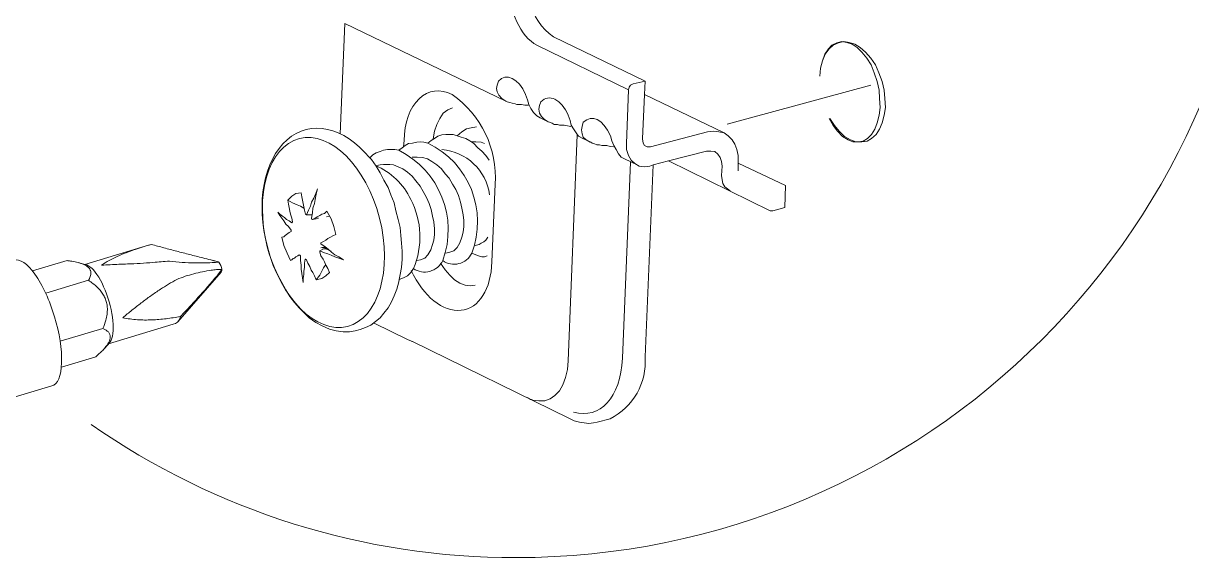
# Model space of a CAD drawing. Header units: metres. Extents: x -11.5 to 7.4, y -3.8 to 5.9.
# Drawn here: x 4.5058 to 4.6482, y -0.1112 to -0.046 of the extents above; entities that cross this region are included whole.
import ezdxf

# ---------------------------------------------------------------- set-up
doc = ezdxf.new("R2010")
doc.units = ezdxf.units.M
doc.header["$MEASUREMENT"] = 0
doc.layers.add('PDF10_Geometry_Num_Penna__7_Num_Penna__7', color=7, linetype='Continuous', lineweight=18)

msp = doc.modelspace()

# ---------------------------------------------------------------- linework, layer by layer
at = {"layer": 'PDF10_Geometry_Num_Penna__7_Num_Penna__7', "color": 7, "linetype": 'Continuous', "lineweight": 18, "flags": 128}
for points in [[(4.514042296821867, -0.09491539401880544, 0.1539723027836977), (4.56582137863629, -0.1111550182596925, 0.9999930481327568), (4.565820067883756, 0.0701062801058372, 0.1524706996163302), (4.514504215175339, 0.05417366858996697)], [(4.568617213181067, -0.0383699536197879, 0.4153493611589687), (4.570387859252509, -0.04766864034659779), (4.581553752642737, -0.05310846606250941), (4.580103501003705, -0.05342062950298221), (4.579792688920115, -0.05358402083546032), (4.579628069081377, -0.05382849358104824), (4.579531017086898, -0.05414913371471197), (4.568372494734225, -0.04871053650505797)], [(4.562866943933447, -0.07511531293739449), (4.563283407555328, -0.0656582717537697, 0.2629315052868703), (4.55803215755021, -0.05472137193026505)], [(4.558655993028651, -0.05974276841427884), (4.558179332600067, -0.0595953476631701), (4.557680559058815, -0.0595953476631701), (4.55727269498075, -0.0595953476631701), (4.556787435008349, -0.05964571641979965), (4.556313231592283, -0.05981033625853804), (4.555902910501695, -0.06006340854794168), (4.555502417461181, -0.06032385187489986), (4.555083988229288, -0.06063540106224163, -0.391127228983064), (4.560426761950719, -0.0740715740195439), (4.560940277567079, -0.0742349653520229), (4.561253546663186, -0.07438484311565041), (4.561661410741255, -0.07448066660387109), (4.561982050874915, -0.07448066660387109), (4.562294091464761, -0.07438484311565041)], [(4.555084479631791, -0.06063601531537266), (4.554609047709464, -0.06053896332089259), (4.55413238728088, -0.06047262398289366), (4.553724523202813, -0.06053896332089259), (4.553217150117746, -0.06063601531537266), (4.552741718195419, -0.06070358315963009), (4.552332625611092, -0.06094805590521979), (4.55195301717699, -0.06120112819462253), (4.551536553555108, -0.06151439729072905, -0.38324994240332), (4.556892349442887, -0.0749642066675067, 0.4598852396289985), (4.560426761950714, -0.07407108261703854)], [(4.535511795058962, -0.07326149699220075), (4.53575749631081, -0.07413865046129864), (4.536076907938211, -0.07502563198046985), (4.536390177034317, -0.07584258864286397), (4.536798041112387, -0.0767283416557758), (4.53727593004723, -0.07762146570624306), (4.537788217157333, -0.07853424585685698), (4.538256278042104, -0.0793254038878084), (4.538831218971426, -0.0800539080995355), (4.53939510334442, -0.08071607297326633), (4.540033926599222, -0.08135612473433085), (4.540601496490989, -0.08192123761357983), (4.541425824190942, -0.0824863504928306), (4.542214525209372, -0.0828954430771578), (4.543091678678469, -0.0833045356614841), (4.543917234884677, -0.08353549483822142), (4.544744019597147, -0.08362517579514517), (4.545540091653132, -0.08362517579514517), (4.546202256526863, -0.08353549483822142), (4.546827566212817, -0.08337087499948304), (4.547489731086545, -0.08312640225389423), (4.54812855434135, -0.08280576212023316), (4.548693667220602, -0.08239666953590508), (4.549268608149925, -0.08192123761357983), (4.549735440528435, -0.08135612473433085), (4.550247727638537, -0.08071607297326633), (4.550658048729126, -0.07998634025527807), (4.550970089318971, -0.07925783604354919), (4.551290729452633, -0.07843105133108086), (4.551536430704479, -0.07755389786198386), (4.551603998548741, -0.07724062876587823), (4.552116285658842, -0.07704775328317837), (4.552594174593688, -0.0768327646878113), (4.552994667634199, -0.07641507255966928), (4.553321450299153, -0.07593964063734404, 0.2255246305875704), (4.55299405338107, -0.06749476576070546, 0.1860675842003718), (4.548693544369975, -0.06338049829851222)], [(4.553217764370876, -0.08482911192919929), (4.572255925870307, -0.0941586341631151), (4.572918090744038, -0.09447927429677705), (4.573556913998843, -0.09463406608544123), (4.574124483890612, -0.09472374704236586), (4.574695739301157, -0.09479131488662329), (4.57526085218041, -0.09472374704236586), (4.575737512608994, -0.09463406608544123), (4.577283464885619, -0.09422632485799998, 0.3066720628867382), (4.581553752642737, -0.08669680999512153), (4.582536557650128, -0.06329253725035233)], [(4.519422294282956, -0.07359663349972223, 0.01011947686236037), (4.518298211055754, -0.07400326907152976, 0.01558175544478403), (4.517223268078917, -0.07444184580608049, 0.0217595496109379), (4.516223263983896, -0.0749443048661087, 0.01128775166920602), (4.515304587003236, -0.07551285756288362, -0.002308066163712429), (4.5163635593987, -0.07546126029999556, 0.002020189938991401), (4.517431131337981, -0.075408434530849, 0.002572324400894885), (4.518488875227188, -0.07536420830551549, 0.001759720247928972), (4.520034336101311, -0.07529786896751656, 0.005276916334888932), (4.521572425937874, -0.07518853191044439, 0.004329807324695067), (4.52358594769677, -0.07500794149033574, 0.007459899627841222), (4.525142956529731, -0.07517194707594488, 0.01103477267209275), (4.526656476241113, -0.07523582940142592, 0.01198487889500377), (4.527887439512872, -0.07523091537638749)], [(4.520381757671421, -0.07328459290987599, 0.003390941001995786), (4.521376847741406, -0.0729823803701013, 0.0001524113741968248), (4.522910514955466, -0.07340056390075489, 0.001311260959171735), (4.524468260892156, -0.07381088499133348, 0.004243792667963207), (4.526046891435277, -0.07421383504436285, 0.001621745669484462), (4.527655006128622, -0.07462047061617305, -0.003326622320117108), (4.528627983085938, -0.07486985738679763, -0.02080767174936736), (4.529121842602153, -0.07500253606279639)], [(4.513835170666569, -0.07593558656668353, 0.06306060734703688), (4.513616496552416, -0.07571199842750254, 0.02818898361923376), (4.513327797581493, -0.07551789443854773, 0.02907931778628829), (4.512956788691206, -0.07535941713110628, 0.03077079735602045), (4.512271282198551, -0.07515671359833043, 0.01430886647882961), (4.511516979355378, -0.07500806434096319)], [(4.51399119096148, -0.0766333781219366, 0.08429047841129678), (4.514002247517823, -0.07640487595771717, 0.07095271791225313), (4.513960478305002, -0.07617637379349951)], [(4.529651574501139, -0.0760353412749426, 0.03266980632976539), (4.529330934367476, -0.07606113990638264, 0.003888364186336515), (4.528682283062597, -0.07613485028193612, 0.0085603199750055), (4.527601197554468, -0.0763228117396002, 0.008217943651833043), (4.526538539640223, -0.07657219851022745, 0.01162566407311129), (4.525502908863688, -0.0768707255312231, 0.00795383399678478), (4.524487916992305, -0.07724492853778653, 0.006994453823364537), (4.52347439932843, -0.07783092602344244, 0.002758800201376042), (4.522485451789743, -0.07845009317809915, 0.006182307179177574), (4.521301171755837, -0.07925722179041994, 0.00871721631760573), (4.520141461847114, -0.08011349065310824, 0.006820642981955475), (4.519005093557279, -0.08100292918483198, -7.357624843916255e-05), (4.517891698334568, -0.08192664304112007, 0.01426673468002024), (4.518783593878776, -0.08207283528597031)], [(4.524924528116838, -0.08177615102436331, 0.003836907765165654), (4.526157948401108, -0.08046533484576202, 0.0005515703787410035), (4.52740488225424, -0.07908940783540697, 0.003648231998886558), (4.528444198549558, -0.07790635630776155, 0.01223441761942982), (4.529472458288542, -0.07667785004852057)], [(4.515956555275014, -0.08021385961449035, 0.03301862693231902), (4.515793163942529, -0.0796684028353889, 0.04207664298654489), (4.515552376715727, -0.07916471526909863, 0.03734719394800722), (4.515231736582065, -0.07870156840936549)], [(4.515823876599015, -0.08222123884208621, 0.03015926929270158), (4.515973754362646, -0.08150379118669093, 0.0386025856356618), (4.516017980587975, -0.08078020099999872)], [(4.519675489422985, -0.08216128773663556, 0.009025342352062109), (4.520551414385825, -0.08219691441815158, 0.01570732579195886), (4.521433481879956, -0.0821772583180076, 0.02218402211377781), (4.523181646286856, -0.0820372086044534, 0.0125606590515577), (4.524924896668715, -0.08177553677123406, -0.2502668026038092), (4.524330545340494, -0.08262468029762093), (4.524041846369574, -0.0827106757357674), (4.516162207222813, -0.08508169281609934)]]:
    msp.add_lwpolyline(points, format="xyb", dxfattribs=at)
for points in [[(4.544395000968896, -0.05949804996743957), (4.544960113848145, -0.04604713493502643)], [(4.544959990997521, -0.04604738063627867), (4.5645694079075, -0.05554741953897668), (4.564093975985173, -0.05519852376135237), (4.563745080207548, -0.05478820267076667), (4.563528863105924, -0.0544098227429215), (4.563431811111444, -0.05399213061477948), (4.563528863105924, -0.05358303803045228), (4.563683654894588, -0.05310883461438731)], [(4.603984679878312, -0.05765013085229054), (4.604501881013448, -0.05847937257727853), (4.605027681692404, -0.05919313471389565), (4.605621050215618, -0.05983195796870078), (4.606291814633163, -0.06023490802173193), (4.606886411662634, -0.06049289433617133), (4.607549805042623, -0.06049289433617133), (4.608145630578354, -0.06039461383543188), (4.608655460675941, -0.06007520220802931), (4.609172661811078, -0.05960468431074073), (4.609551041738923, -0.05894989047456622), (4.609844654734884, -0.05815873244361658), (4.610074385405362, -0.05723858125544545), (4.610220577650209, -0.05629508844835041), (4.610145638768397, -0.05521523144647844), (4.610074385405362, -0.05417345813864305), (4.609844654734884, -0.05313905586836398), (4.60947364584459, -0.05208991152297404), (4.609095265916748, -0.05111693456565636), (4.608578064781607, -0.05029014985318803), (4.607983467752135, -0.04957270219779275), (4.607390099228923, -0.04900267529350444), (4.606786902655635, -0.04859235420291963), (4.606129651806944, -0.04837245158251591), (4.605537511789988, -0.04827294257551706), (4.604935543722963, -0.04843141988295852), (4.604339718187232, -0.04868326366610276), (4.603907283983979, -0.04916238110720705), (4.603452736668061, -0.04981717494337978), (4.603173865747213, -0.0506083329743312), (4.60293553553292, -0.05152602714998267), (4.602859368144847, -0.05247074846333799), (4.602941678064214, -0.05152602714998267), (4.603200892884917, -0.0506083329743312), (4.603504333930948, -0.04981717494337978), (4.603998193447161, -0.04916238110720705), (4.604469939850711, -0.04868326366610276), (4.605117362649327, -0.04843141988295852), (4.605770927979245, -0.04827294257551706), (4.606417122271603, -0.04837245158251591), (4.607132112914483, -0.04859235420291963), (4.607786906750658, -0.04900267529350444), (4.608431872536757, -0.04957270219779275), (4.609078066829117, -0.05029014985318803), (4.609641951202109, -0.05111693456565636), (4.610051043786434, -0.05208991152297404), (4.610455222345726, -0.05313905586836398), (4.610705837622607, -0.05417345813864305), (4.61078200501068, -0.05521523144647844), (4.610865543436311, -0.05629508844835041), (4.610705837622607, -0.05723858125544545), (4.610455222345726, -0.05815873244361658), (4.610137039224581, -0.05894989047456622), (4.609724261121476, -0.05960468431074073), (4.609162833761005, -0.06007520220802931), (4.608607548931829, -0.06039461383543188), (4.607960126133209, -0.06049289433617133), (4.607238992959036, -0.06049289433617133), (4.606591570160417, -0.06023490802173193), (4.605861837442427, -0.05983195796870078), (4.605216871656326, -0.05919313471389565), (4.604645616245781, -0.05847937257727853), (4.604082960379049, -0.05765013085229054)], [(4.591202563653431, -0.05940198077796666), (4.581494907192919, -0.05472137193026416), (4.581553875493363, -0.05310834321188285)], [(4.609092931754855, -0.05358107242043886), (4.591578118016878, -0.0583169640498058)], [(4.568780358812296, -0.05756290690788557), (4.568372494734225, -0.05731843416229676), (4.567954802606083, -0.05690074203415474), (4.567642762016238, -0.0564253101118295), (4.56738231868928, -0.05592653657057856), (4.567232440925652, -0.05535405265377236), (4.567002710255174, -0.05472137193026416)], [(4.579307797499595, -0.06070321460775308), (4.579531385638777, -0.05414913371471197)], [(4.581242940559148, -0.06012372820527023), (4.581494784342292, -0.05472198618339519)], [(4.5580908801494, -0.05632899522110524), (4.557517167726335, -0.05658943854806431), (4.556952054847088, -0.05699730262613034), (4.55654296226276, -0.0576312118558997), (4.556164582334914, -0.05835848756136919), (4.555902910501695, -0.05917790123628119), (4.555746890206773, -0.0601238510558959)], [(4.566504550967053, -0.05592653657057856), (4.566192510377206, -0.05592653657057856), (4.565932067050248, -0.05592653657057856), (4.565715849948623, -0.05586019723257962), (4.565366954170997, -0.05576314523809955), (4.565053685074892, -0.05569680590010062), (4.56473427344749, -0.05559975390561966), (4.564569653608753, -0.05554692813647311)], [(4.567329861472009, -0.05601646322875453), (4.56691462635639, -0.05601646322875453), (4.566504305265802, -0.05592678227183079)], [(4.568870285470471, -0.05560024530812413), (4.568686009531586, -0.05607567723045026), (4.568617213181067, -0.05649336935859228), (4.568686009531586, -0.05699705692487989), (4.568937853314729, -0.05737789386524383), (4.569251122410835, -0.05772678964286726), (4.569763409520936, -0.05804005873897466)], [(4.569762918118434, -0.05804042729085168), (4.568780113111044, -0.05756253835600766)], [(4.57169081299106, -0.05845738231523701), (4.571377543894952, -0.05845738231523701), (4.571115872061734, -0.05845738231523701), (4.570899654960108, -0.05835910181449844), (4.570485648350743, -0.05835910181449844), (4.570239947098896, -0.05819693898827882), (4.56991316443394, -0.05810602952509569), (4.569763286670312, -0.05804091869335526)], [(4.573973869023229, -0.06006377709981869), (4.573461581913127, -0.05981070481041595), (4.573148312817022, -0.05940161222608875), (4.572827672683358, -0.05891758075994868), (4.572566000850141, -0.05845689091273432), (4.572418580099031, -0.05787703595837179), (4.572188849428553, -0.05721487108464185)], [(4.574026694792376, -0.05810639807697271), (4.573876817028749, -0.05860517161822365), (4.573810477690753, -0.05902286374636567), (4.573876817028749, -0.05949829566869091), (4.574026694792376, -0.05990738825301811), (4.574375590570002, -0.06022679988041979), (4.574852250998585, -0.06053884047026603)], [(4.562546672351662, -0.06271747347040169), (4.562146179311149, -0.0621535890974112), (4.561660919338749, -0.06161058933082764), (4.561156003266202, -0.06120149674649955), (4.560685485368914, -0.06070272320524861), (4.560211281952848, -0.0603759405402915), (4.559698994842746, -0.06006389995044437), (4.559131424950978, -0.0599078796555208), (4.558655993028651, -0.0597432598167833)], [(4.560999000166273, -0.05867212520935272), (4.560360176911468, -0.05877040571009218), (4.559793835525957, -0.05891782646120092), (4.559221351609153, -0.05924583763241742), (4.558656238729903, -0.05974338266740897)], [(4.567895097201887, -0.0919808611173627), (4.56861745888232, -0.09204597194910225), (4.569345963094047, -0.09204597194910225), (4.569978643817556, -0.09178552862214318), (4.570551127734362, -0.09140592018803773), (4.571116240613614, -0.09084080730878785), (4.571526561704198, -0.09011107459079959), (4.5718459733316, -0.08918846639011146), (4.572106416658562, -0.08824374507675614), (4.572188726577929, -0.087172487618699), (4.573296839223762, -0.05964657637418114)], [(4.572507892504079, -0.05860492591697142), (4.572106170957309, -0.0585238445038625), (4.571690935841684, -0.05845750516586357)], [(4.577345135899833, -0.05974276841427884), (4.577507298726054, -0.06037544913778792), (4.577760371015458, -0.06094793305459323), (4.578022042848675, -0.06142459348317875), (4.578332854932263, -0.06193073806198512), (4.578646124028369, -0.06233983064631143), (4.579062587650251, -0.06257078982304787)], [(4.591202932205308, -0.05940148937546308), (4.590564108950502, -0.05924546908053951), (4.589901944076772, -0.05917790123628119), (4.589173439865041, -0.05924546908053951), (4.582216408918971, -0.06110419905076903)], [(4.592907730341254, -0.06297189711669127), (4.592907730341254, -0.06215371194803598), (4.592757852577627, -0.061425207736308), (4.592498637756927, -0.06078515597524436), (4.592185368660818, -0.06022618562729054), (4.591673081550717, -0.05974338266740897), (4.591202563653431, -0.05940185792734187)], [(4.552116285658842, -0.06110444475202037), (4.552176482465546, -0.06032311477114405)], [(4.561981559472411, -0.06070321460775308), (4.561563867344271, -0.06053982327527496), (4.560939786164576, -0.06047225543101575), (4.560361159716475, -0.06047225543101575)], [(4.574948074486807, -0.06053945472339706), (4.573973869023229, -0.06006402280107004)], [(4.5768819890401, -0.06094793305459323), (4.576553977868883, -0.06094793305459323), (4.57630213408574, -0.06094793305459323), (4.575988864989634, -0.06085210956637344), (4.575679281412306, -0.06085210956637344), (4.575326700115903, -0.06070346030900442), (4.575096969445426, -0.0606358924647461), (4.574948320188058, -0.06053884047026603)], [(4.577694277378709, -0.06110444475202037), (4.577283956288124, -0.06104547645157687), (4.576882234741353, -0.06094842445709769)], [(4.582121199683879, -0.0634469604871386), (4.581494661491666, -0.06354524098787717), (4.580832496617937, -0.0634469604871386), (4.580290725357614, -0.06313614840354997), (4.579873033229472, -0.06271722776914945), (4.579531508489401, -0.06215334339615897), (4.579307920350221, -0.06142483918443009), (4.579307920350221, -0.06070370601025576)], [(4.582215917516468, -0.06110444475202037), (4.581808053438399, -0.06110444475202037), (4.581494784342292, -0.06094842445709769), (4.581339992553628, -0.06063638386725057), (4.581242940559148, -0.06012409675714814)], [(4.547965285859497, -0.0624067842374405), (4.548218358148901, -0.0626524854892887), (4.548790842065705, -0.06344732903901651), (4.549268731000552, -0.06427411375148484), (4.549735563379061, -0.06515126722058096), (4.550247850489166, -0.06603702023349278), (4.550561119585272, -0.06693014428396005), (4.550970212169597, -0.06790434974753623), (4.551193800308779, -0.06888592624866874), (4.551454243635737, -0.06993507059405957), (4.551701173393846, -0.07090927605763575), (4.551767512731843, -0.07189208106502765), (4.551855965182508, -0.07284417341593752), (4.55195301717699, -0.07381960738577398), (4.55195301717699, -0.07480118388690649), (4.551855965182508, -0.0757827603880381), (4.551701173393846, -0.07666851340094993), (4.551604121399365, -0.07724099731775613)], [(4.551536922106985, -0.06151476584260696), (4.551039377071993, -0.06142508488568232), (4.550658540131629, -0.06142508488568232), (4.550153624059083, -0.06142508488568232), (4.549668364086681, -0.06151476584260696), (4.549267871046171, -0.06167815717508507), (4.548791210617585, -0.06182557792619381), (4.548383346539516, -0.06208602125315288), (4.548070077443411, -0.06240666138681394)], [(4.557770608567619, -0.07392341616468023), (4.558246040489943, -0.07375879632594184), (4.55865636158053, -0.0733435612103186), (4.558975773207932, -0.07277599131854995), (4.559221474459777, -0.07211628345733878), (4.559384865792259, -0.07147623169627426), (4.559483146292997, -0.07081283831628582), (4.559483146292997, -0.070090476635853), (4.559384865792259, -0.0693632009303844), (4.559221474459777, -0.0685683573806557), (4.559072825202412, -0.06784476719396437), (4.558819752913006, -0.06701798248149515), (4.55849297024805, -0.06629070677602567), (4.558091248701279, -0.06565802605251747), (4.557680927610692, -0.06490003769056596), (4.557205495688367, -0.06437177999909327), (4.556728835259783, -0.06379069653847314), (4.556163722380532, -0.0632919229972213), (4.555582638919914, -0.06288283041289588), (4.555024897078217, -0.06257078982304787), (4.554445042123854, -0.06240616998431125), (4.553782877250127, -0.06233983064631143), (4.553158796070434, -0.06233983064631143)], [(4.580602274544956, -0.06329216869847443), (4.579062956202128, -0.0625710355243001)], [(4.589024299205173, -0.06161071218145242), (4.584403887164173, -0.06281587682176681)], [(4.590943840235234, -0.0634469604871386), (4.590892242972345, -0.06288307611414723), (4.590727623133606, -0.0624064156855626), (4.590414354037499, -0.06198872355742147), (4.590065458259875, -0.06167791147383372), (4.58958879783129, -0.06161034362957452), (4.589024913458299, -0.06161034362957452)], [(4.54885791850746, -0.06338098970101669), (4.549268239598046, -0.06329253725035233)], [(4.55420020082639, -0.07486101214173146), (4.554706345405197, -0.07464479504010502), (4.555084725333044, -0.07423447394952021), (4.555434849616924, -0.07366321853897251), (4.555651066718552, -0.07300105366524345), (4.55581445805103, -0.07246542493621444), (4.555902910501695, -0.07179588902492906), (4.555902910501695, -0.07106615630693991), (4.55581445805103, -0.07024797113828729), (4.555651066718552, -0.06952560945785446), (4.555502417461181, -0.06873076590812666), (4.555240745627966, -0.06800840422769294), (4.554922562506823, -0.06727990001596496), (4.554512241416235, -0.06655139580423519), (4.554131404475871, -0.06588800242424675), (4.553633859440881, -0.06524795066318312), (4.553158427518554, -0.06468406629019263), (4.552593314639303, -0.06417669320512687), (4.552019602216241, -0.06379094223972537), (4.55145448933699, -0.06354524098787717), (4.550874634382627, -0.06329216869847443), (4.550464313292045, -0.06323197189177066), (4.550084704857937, -0.06323197189177066), (4.549669469742316, -0.06323197189177066), (4.549267748195543, -0.06329216869847443)], [(4.578802758576421, -0.08685270743941942), (4.579792934621368, -0.0629717742660647)], [(4.582536311948875, -0.06329216869847443), (4.582121076833253, -0.0634469604871386)], [(4.58440425571605, -0.06281649107489606), (4.582535697695747, -0.0632919229972213)], [(4.596805657851194, -0.06888580339804218), (4.584403887164173, -0.06281698247740053)], [(4.590892242972345, -0.06458603149070541), (4.590943840235234, -0.06344720618838995)], [(4.598659228095135, -0.06582117168374424), (4.592907361789377, -0.06306931766304746)], [(4.592907730341254, -0.06306956336430058), (4.592907730341254, -0.06297128286356024)], [(4.592907730341254, -0.06402104146208032), (4.592907730341254, -0.06307017761742983)], [(4.591932419222042, -0.06645458951100736), (4.591620378632197, -0.0662015172216055), (4.591292367460978, -0.06597792908242273), (4.591039295171576, -0.06556146546054187), (4.590943471683353, -0.06509954710706634), (4.590891874420468, -0.06458603149070541)], [(4.539625693969278, -0.06670004506160421), (4.538978271170659, -0.06676638439960314), (4.538517581323443, -0.06711650868348684), (4.53800406570708, -0.06759194060581208), (4.538099889195303, -0.06806737252813821), (4.538168685545818, -0.06847032258116847), (4.538255909490227, -0.0689469830097531), (4.538324705840742, -0.06929465028111803), (4.538517581323443, -0.06977131070970266), (4.538583920661443, -0.07024797113828729)], [(4.539626185371782, -0.06670029076285555), (4.539706038278633, -0.06718309372273712), (4.539803090273109, -0.06759218630706432), (4.539870658117369, -0.06800864992894606), (4.539967710111847, -0.06841897101953176), (4.540034049449849, -0.06879735094737693), (4.540183927213475, -0.06929489598236938), (4.540288350245511, -0.0693624638266277)], [(4.540911940022701, -0.0697715564109549), (4.541008992017179, -0.06914624672500125), (4.541076559861439, -0.06856762027689989), (4.541260835800326, -0.06800864992894606), (4.541329632150841, -0.06749513431258336), (4.541484423939506, -0.06686368209533544), (4.541641672740688, -0.0662015172216055), (4.541425455639065, -0.06676663010085626), (4.541166240818363, -0.06734648505521612), (4.540911940022701, -0.06784525859646617), (4.540763290765334, -0.0683206905187923), (4.540533560094856, -0.06879735094737693), (4.540287858843008, -0.0693624638266277)], [(4.598658736692631, -0.06582141738499736), (4.598576426773262, -0.06847007687991624), (4.597118189843544, -0.0688853119955386)], [(4.53800406570708, -0.06759194060581208), (4.538583920661443, -0.06790398119565833), (4.539141662503136, -0.06815705348506285), (4.539559354631278, -0.06832044481754007), (4.539968447215605, -0.06856737457564765)], [(4.538517089920937, -0.07033703784208267), (4.538168194143315, -0.07009133659023448), (4.537841411478359, -0.06993531629531091), (4.537593253213991, -0.06971295666238841), (4.537378264618624, -0.0695262237109846), (4.537028140334742, -0.06929526453424817), (4.536798409664264, -0.06904956328239997), (4.537028140334742, -0.06945988437298478), (4.537276298599108, -0.0697719249628328), (4.537528142382252, -0.07009133659023448), (4.53778858570921, -0.07050165768082017), (4.538100626299055, -0.07081369827066641), (4.538420037926461, -0.07123016189254994)], [(4.540288350245511, -0.06936270952787904), (4.540912431425204, -0.06936270952787904)], [(4.540912185723952, -0.06977180211220713), (4.540912185723952, -0.0698688541066863), (4.541009237718431, -0.06993519344468435)], [(4.54100936056906, -0.06936270952787904), (4.540912308574578, -0.06936270952787904)], [(4.541738724735168, -0.06977131070970266), (4.541484423939506, -0.06986836270418273), (4.541008992017179, -0.06993470204218166)], [(4.54100936056906, -0.0699349477434339), (4.54133000070272, -0.0697715564109549), (4.541574473448309, -0.0696069365722165), (4.541902484619525, -0.06945951582110776), (4.542146957365114, -0.06929489598236938), (4.542467597498774, -0.0691990724941478), (4.542779638088623, -0.06894600020474595)], [(4.541738847585796, -0.06977180211220713), (4.541641795591316, -0.06977180211220713)], [(4.543092047230346, -0.0695258551591067), (4.542713667302502, -0.0696069365722165)], [(4.542780129491126, -0.06894636875662297), (4.543293645107488, -0.06986774845105259), (4.543606914203593, -0.07081369827066641), (4.543851386949182, -0.07179527477179981)], [(4.597118804096674, -0.06888580339804218), (4.596954184257935, -0.06888580339804218), (4.596805535000566, -0.06888580339804218)], [(4.538517581323443, -0.07033691499145611), (4.538583920661443, -0.07024723403453237)], [(4.53832446013949, -0.0749642066675067), (4.537938709174089, -0.07407108261704032), (4.537528388083505, -0.07309687715346236), (4.537275315794099, -0.07211652915859013)], [(4.53727593004723, -0.07211603775608744), (4.537527773830375, -0.07205584094938455), (4.537691165162853, -0.07189244961690466), (4.53784104292648, -0.07179539762242637), (4.538004434258958, -0.0716393773275028), (4.538169054097697, -0.07154232533302185), (4.538420897880842, -0.07139490458191311)], [(4.538420406478338, -0.07139441317940953), (4.538420406478338, -0.0713268453351521), (4.538420406478338, -0.07123102184693053)], [(4.54385150979981, -0.0717957661743025), (4.543509985059741, -0.07195792900052211), (4.543196715963635, -0.07211640630796357), (4.542877304336232, -0.07227119809662774), (4.542631603084386, -0.07246530208558788), (4.542369931251166, -0.07261517984921628), (4.542051748130023, -0.07277611416917562)], [(4.561319394598684, -0.07300080796399122), (4.561563867344272, -0.07284478766906766), (4.561884507477933, -0.07268016783033016), (4.562146179311149, -0.0724651792349631), (4.562390652056738, -0.07211628345733878)], [(4.513257649874094, -0.07542428226159181), (4.521136060514596, -0.07305326518125987)], [(4.541483932537004, -0.07730709095450283), (4.542146097410734, -0.0771461566345435), (4.542631357383133, -0.07683288753843609), (4.543092047230346, -0.07641519541029496), (4.54287705863498, -0.07593976348796971), (4.542631357383133, -0.07552329986608619), (4.542466737544395, -0.07511543578802016), (4.542303346211913, -0.07480093818565425), (4.54205150242877, -0.0743844745637725), (4.541901624665146, -0.07392378471655814)], [(4.542370054101792, -0.07350596973779044), (4.541901993217023, -0.07375904202719408), (4.541901993217023, -0.07381923883389607), (4.541901993217023, -0.07392366186593158)], [(4.541902238918272, -0.07375904202719408), (4.542370299803043, -0.07398263016637507), (4.542877672888109, -0.07413865046129864), (4.543294136509994, -0.07430327030003703), (4.543754826357207, -0.07448017520136663), (4.544237629317088, -0.07464479504010502), (4.544810113233892, -0.07486101214173146), (4.544237629317088, -0.07448017520136663), (4.543754826357207, -0.07423447394952021), (4.543351876304175, -0.07392366186593158), (4.542944012226108, -0.07357476608830815), (4.542564403792003, -0.07326149699220075), (4.5420521166819, -0.07293225731472575)], [(4.542564158090753, -0.07326174269345387), (4.542051870980647, -0.07340916344456261)], [(4.542051993831276, -0.07277648272105441), (4.542051993831276, -0.07284405056531096), (4.542051993831276, -0.07293250301597709)], [(4.542564158090753, -0.07334331550906814), (4.542215262313128, -0.07340965484706619)], [(4.542631357383133, -0.0735065839909197), (4.542369685549914, -0.0735065839909197)], [(4.54263172593501, -0.07350646114029491), (4.542564158090753, -0.07340940914581395), (4.54263172593501, -0.07334306980781502)], [(4.543293645107488, -0.07381899313264384), (4.542631480233757, -0.07350695254279671)], [(4.55727269498075, -0.0740715740195439), (4.557770240015738, -0.07392292476217666)], [(4.560843102721975, -0.07309687715346236), (4.561319763150561, -0.07300105366524345)], [(4.511102972746011, -0.07495523857181485), (4.506892881795599, -0.07622182852509063)], [(4.512540202218695, -0.07522870406512183), (4.513465267431902, -0.0754780908357473)], [(4.528843094531931, -0.0749221917534415), (4.52952614401207, -0.07511506723614225)], [(4.539395717597548, -0.07423471965077066), (4.539245839833921, -0.07438459741439907), (4.538978025469406, -0.07448042090261886), (4.538830604718298, -0.07464504074135725), (4.538665984879559, -0.0747113800793553), (4.53851733562219, -0.0748612578429837), (4.53832446013949, -0.07496445236875982)], [(4.539558986079403, -0.07438472026502474), (4.539461934084921, -0.07430363885191493), (4.539395594746921, -0.07423484250139722)], [(4.539558863228773, -0.07438508881690176), (4.539558863228773, -0.074963715265004), (4.539626431073035, -0.07552268561295783), (4.539626431073035, -0.07600671707909878), (4.539706283979882, -0.07651286165790427), (4.539803335974362, -0.0770484903869324), (4.539870903818619, -0.0776209743037386), (4.539870903818619, -0.07714554238141247), (4.539967955813101, -0.07666888195282784), (4.539967955813101, -0.0762511898246867), (4.5400342951511, -0.0757831289399169), (4.5400342951511, -0.07527821286736902), (4.540123976108024, -0.07480155243878439)], [(4.540123730406773, -0.07480081533502947), (4.540183927213475, -0.07480081533502947), (4.540288350245511, -0.07486101214173146), (4.54043699950288, -0.07527870426987349), (4.54069621432358, -0.07568533984168102), (4.540846092087206, -0.07610303196982304), (4.54107705126394, -0.07641507255966928), (4.541261327202827, -0.0768327646878113), (4.541484915342011, -0.07730696810387716)], [(4.542631357383133, -0.07544160419984802), (4.542369685549914, -0.0758420972403604), (4.542146097410734, -0.0762511898246867), (4.541901624665146, -0.07672785025327133), (4.541483932537004, -0.07730770520763208)], [(4.553723908949683, -0.0749642066675067), (4.554200569378269, -0.07486101214173146)], [(4.556640505659741, -0.07527845856862125), (4.557205618538992, -0.07610278626857081), (4.557770731418243, -0.07672809595452268), (4.558343215335046, -0.07730672240262582), (4.558975896058556, -0.07770967245565608), (4.559638060932286, -0.07797011578261515), (4.560278112693352, -0.07802908408305775), (4.560843225572601, -0.07797011578261515)], [(4.513691189732977, -0.07557526568085393), (4.513893893265752, -0.07570303033181425), (4.51410519634234, -0.07587256419558841), (4.51431649941893, -0.07609123830973363), (4.514532716520558, -0.07634799611791454), (4.514745248103406, -0.07664038060761413), (4.514961465205033, -0.07697453431012757), (4.515176453800398, -0.07733202963156582), (4.515374243308136, -0.07772638014078215), (4.515565890284579, -0.07814038675014512), (4.515752623235983, -0.07857773497843468), (4.515928299631053, -0.07902491125679756), (4.516094147976052, -0.07949665766034464), (4.516234197689604, -0.07996840406389438), (4.516359505328046, -0.08044260747995846), (4.516472527903895, -0.0809155823897667), (4.516569579898375, -0.08138732879331556), (4.516642061767671, -0.08184801864052993), (4.5166924305243, -0.08228905238759587), (4.51672314318078, -0.0827202580845885), (4.516734199737114, -0.08311952261884237), (4.51672314318078, -0.08349298852165088), (4.516691202018039, -0.08383697027423764), (4.516646975792709, -0.08414655385156689), (4.516568351392118, -0.08442296775989444), (4.516476213422674, -0.08465638394915054), (4.516361962340563, -0.08484311690055435), (4.5163066795589, -0.08492665532618382)], [(4.529901206973015, -0.07637084633433666), (4.5246272296021, -0.08242492517986832)], [(4.513723130895718, -0.07735758256175806), (4.508506893318987, -0.07892638505480676)], [(4.552674150351162, -0.0846062608937741), (4.548530398738748, -0.0825829110848062)], [(4.515484317468964, -0.08321583750956574), (4.510260708854677, -0.0847870970151341)], [(4.516307293812028, -0.0849271467286874), (4.515675841594781, -0.08565073691537872)], [(4.552674641753667, -0.0846058923418953), (4.55321764152025, -0.08482948048107808), (4.553158673219805, -0.08482948048107808), (4.553061621225325, -0.08476314114307826)], [(4.514622888879986, -0.0866668344423962), (4.51041402643583, -0.08793342439567109)], [(4.509263776025305, -0.09022507997165619), (4.454711955583779, -0.1066317810637996)], [(4.56789497435126, -0.09198036971485823), (4.567731583018782, -0.09188208921411967), (4.567576791230117, -0.09188208921411967), (4.567479739235637, -0.0917850372196396), (4.567329861472009, -0.09171746937538128), (4.567166470139533, -0.09162901692471515)]]:
    msp.add_lwpolyline(points, dxfattribs=at)
at = {"layer": 'PDF10_Geometry_Num_Penna__7_Num_Penna__7', "color": 7, "linetype": 'Continuous', "lineweight": 18}
for centre, radius, start, end in [((4.556265262085468, -0.0678047624901783), 0.006401459276839994, 7.857206348994233, 85.31230602413908), ((4.528477943085411, -0.07611790627982007), 0.001477969767388565, 3.860905333850004, 40.16769156100871), ((4.554683352390862, -0.07390096392119183), 0.00245128669113015, 236.2661366511178, 334.2974798401401), ((4.51471364316988, -0.08503839688071935), 0.001960327818273377, 46.50402420460338, 56.56024917113126), ((4.512110651203372, -0.08250634105510546), 0.00474691048136755, 320.23543584336, 327.069647737451)]:
    msp.add_arc(centre, radius, start, end, dxfattribs=at)
for centre, major_axis, ratio, start_param, end_param in [((4.568700583540814, -0.04345316447256309), (-0.00150605770680734, 0.005527521888344663), 0.6019933369526134, 5.81175522061748, 8.909811528577276), ((4.565300895660906, -0.05672363153251414), (-0.000832950573897762, 0.004106437662213588), 0.5347220714582455, 5.110392983718445, 6.680010693198512), ((4.55713302022405, -0.06174538507883298), (-0.001414981607257282, 0.007423461449809592), 0.6401087789262, 5.811309117694306, 7.541274058914673), ((4.570438481009273, -0.05882248908572496), (-0.000843224875764825, 0.003663481101427522), 0.5785743157478146, 5.030138549397464, 6.662556948984959), ((4.543377250281708, -0.07109615851146245), (-0.003188908370917786, 0.01208525769424429), 0.6526476612177874, 5.329339595622468, 7.860965267260143), ((4.575397815591618, -0.06543389262990296), (-0.0003522988599682371, 0.007811067561624147), 0.4032617374520415, 5.51029732727872, 6.619169229006322), ((4.506989145426951, -0.08161841883675702), (-0.002302872936521539, 0.006692592600593252), 0.3412103575893052, 4.569790197313572, 6.29190997400677), ((4.55736410382351, -0.07285960985434503), (-0.002310330263879834, 0.008047146023247867), 0.620833756107843, 1.81129319837272, 4.256410364834052), ((4.507540821994226, -0.08341682573808384), (-0.001739451219297195, 0.00680417073283221), 0.3422310900153183, 3.134497370585448, 4.865452093933476), ((4.570898434179908, -0.08085273617694178), (-0.004433421156605276, 0.01253448722072285), 0.5245262086310377, 2.794179004476472, 4.038929105056924)]:
    msp.add_ellipse(centre, major_axis=major_axis, ratio=ratio, start_param=start_param, end_param=end_param, dxfattribs=at)
msp.add_ellipse((4.542352933805036, -0.07153182274074155), major_axis=(-0.002930848074034209, 0.0114437967088159), ratio=0.5973135883213642, dxfattribs=at)
for points in [[(4.519422294282956, -0.07359663349972223), (4.519733106366541, -0.07349835299898277), (4.520056203512722, -0.07338410191687483), (4.520381757671421, -0.07328459290987421)], [(4.511102972746011, -0.07495523857181485), (4.511239336940788, -0.07496629512814756), (4.511380615160604, -0.07499455077211081), (4.511516979355379, -0.07500806434096319)], [(4.529068034028001, -0.07518300363227759), (4.528690882606414, -0.07520020271990724), (4.528290389565901, -0.07522600135135171), (4.527887439512874, -0.07523091537638837)], [(4.529348133455107, -0.0751682615571676), (4.529257223991921, -0.07517317558220338), (4.529161400503702, -0.07518054661975881), (4.529068034028001, -0.07518300363227581)], [(4.529121842602155, -0.0750025360627955), (4.529285233934631, -0.0750479907943884), (4.529447396760851, -0.07511064461360917), (4.529607102574554, -0.07516469888901867)], [(4.529607348275807, -0.07516457603838944), (4.529688578462277, -0.07516457603838944), (4.529439042918289, -0.07516826155716938), (4.529348133455111, -0.07516826155716938)], [(4.529525775460192, -0.07511531293739449), (4.529558417682939, -0.07511531293739449), (4.529606856873297, -0.07516445318776555), (4.529606856873299, -0.07516445318776555)], [(4.513465144581279, -0.07547821368637297), (4.513500345090984, -0.07547821368637297), (4.513691189732979, -0.07557526568085482), (4.513691189732979, -0.07557526568085482)], [(4.513835170666562, -0.07593558656668886), (4.513924986153404, -0.07593558656668886), (4.513869519051145, -0.0761763737935004), (4.513960478305, -0.0761763737935004)], [(4.513991190961484, -0.0766333781219366), (4.513972763367596, -0.07679799796067321), (4.513911338054633, -0.07696507481193038), (4.513835170666564, -0.07712600913189327)], [(4.529720616552908, -0.076355981408601), (4.529644449164834, -0.07646777547819195), (4.529564596257982, -0.07656728448518901), (4.529472458288543, -0.0766778500485179)], [(4.529651574501139, -0.07603534127493816), (4.529757226039434, -0.07602305621234606), (4.529853049527654, -0.07602182770608579), (4.529952558534655, -0.07601814218730762)], [(4.529952804235906, -0.0760181421873094), (4.529880322366607, -0.07612870775064184), (4.529805383484796, -0.07624910136404583), (4.529720616552911, -0.07635598140859745)], [(4.529952804235906, -0.0760181421873094), (4.529983516892385, -0.07614099281323305), (4.529967546311013, -0.07626752895793487), (4.529901206973014, -0.07637072348370744)], [(4.513835170666562, -0.0771260091318906), (4.513918898573122, -0.0771260091318906), (4.513637057092778, -0.07735819681488554), (4.513723376596969, -0.07735819681488554)], [(4.513723130895718, -0.07735758256175806), (4.513903721315828, -0.07748780422523716), (4.514087997254709, -0.07761925439497475), (4.514259988131002, -0.07775930410852716)], [(4.514259988131005, -0.07775930410852805), (4.514439350044855, -0.07789689680956435), (4.514613797933665, -0.07803694652311766), (4.514774732253635, -0.07819542383055822)], [(4.514774732253629, -0.07819542383055911), (4.514931981054806, -0.07835267263174206), (4.515094143881027, -0.078522206495518), (4.515231736582065, -0.0787015684093646)], [(4.515956555275014, -0.08021385961449035), (4.515988496437755, -0.08040550659093082), (4.516015523575458, -0.08058855402355825), (4.516017980587979, -0.08078020099999605)], [(4.515823876599018, -0.08222123884208621), (4.515731738629574, -0.08256522059467297), (4.51561134501617, -0.08288831774085281), (4.515484808871465, -0.0832163289120702)], [(4.519675489422985, -0.08216128773663556), (4.519374505389473, -0.08214040313022863), (4.519077206874735, -0.08211829001756143), (4.518783593878775, -0.08207283528597387)], [(4.515484317468964, -0.08321583750956574), (4.515589969007259, -0.0832784913287874), (4.515695620545552, -0.0833362311229715), (4.515793901046287, -0.0834025704609731)], [(4.516062943917067, -0.083616330550079), (4.516180296812703, -0.083616330550079), (4.516210364668176, -0.08378832142637105), (4.516260733424797, -0.08387923088955773)], [(4.516260733424803, -0.08387923088955684), (4.516346447601565, -0.08387923088955684), (4.516327072762802, -0.08404385072829523), (4.516347957369211, -0.08413476019147836)], [(4.516274246993655, -0.08474901332109841), (4.516230020768322, -0.08485343635313303), (4.516168595455358, -0.08496768743523919), (4.516094885079809, -0.08508685254238468)], [(4.516359013925543, -0.08441854513736136), (4.516347957369208, -0.08451682563810081), (4.516313559193948, -0.08462861970769087), (4.516274246993653, -0.08474901332109841)], [(4.516347957369208, -0.08413476019147748), (4.516371298988133, -0.0842256696546606), (4.516371298988131, -0.0843178076241049), (4.516359013925534, -0.08441854513736402)], [(4.515335668211595, -0.08600823223681697), (4.515115765591192, -0.08623059186973947), (4.514873749858122, -0.08644558046510742), (4.514623134581241, -0.08666671159176964)], [(4.515759502871035, -0.08554262836456594), (4.515639109257629, -0.08570601969704317), (4.515490460000262, -0.08585835447319035), (4.515335668211595, -0.08600823223681608)]]:
    msp.add_open_spline(points, degree=3, dxfattribs=at)

doc.saveas('drawing.dxf')
